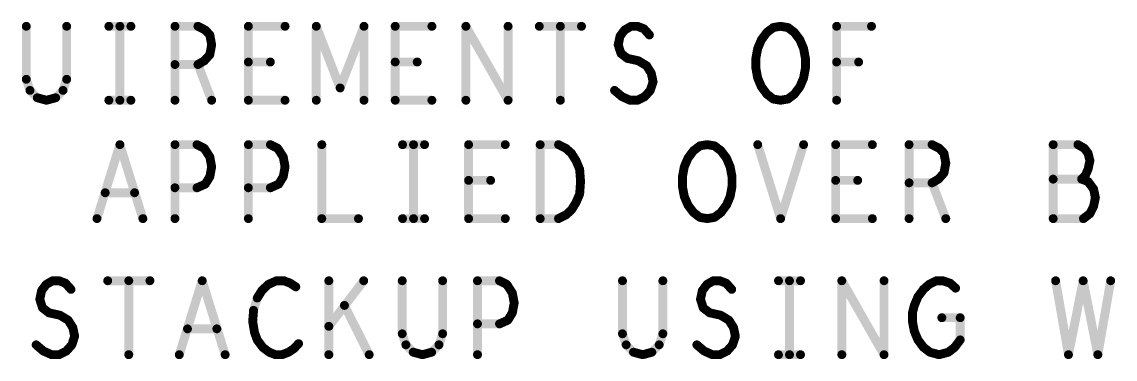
# Model space of a CAD drawing. Extents: x -14.2 to 19.9, y -5.2 to 16.9.
# Drawn here: x -6.177 to -4.33, y 13.299 to 13.869 of the extents above; entities that cross this region are included whole.
import ezdxf

# ---------------------------------------------------------------- set-up
doc = ezdxf.new("R2010")
doc.units = 0
doc.layers.get('0').update_dxf_attribs({"linetype": 'CONTINUOUS'})
doc.layers.add('FAB', color=2, linetype='CONTINUOUS')

# ---------------------------------------------------------------- blocks, each defined once
blk = doc.blocks.new('ROUND_105')
at = {"const_width": 0.0075}
blk.add_lwpolyline([(-0.00375, 0, 1), (0.00375, 0, 1)], format="xyb", close=True, dxfattribs=at)

msp = doc.modelspace()

# ---------------------------------------------------------------- linework, layer by layer
at = {"layer": 'FAB', "const_width": 0.015}
for points in [[(-6.1692, 13.8618), (-6.1692, 13.7722)], [(-6.101, 13.7722), (-6.101, 13.8618)], [(-6.0297, 13.8618), (-5.9925, 13.8618)], [(-6.0111, 13.8618), (-6.0111, 13.7368)], [(-5.9181, 13.7368), (-5.9181, 13.8618)], [(-5.9181, 13.8618), (-5.8793, 13.8618)], [(-5.8793, 13.8618), (-5.8669, 13.8555)], [(-5.7941, 13.7368), (-5.7941, 13.8618)], [(-5.7941, 13.8618), (-5.7321, 13.8618)], [(-5.6794, 13.7368), (-5.6794, 13.8618)], [(-5.6794, 13.8618), (-5.6391, 13.7576)], [(-5.6391, 13.7576), (-5.5988, 13.8618)], [(-5.5988, 13.8618), (-5.5988, 13.7368)], [(-5.5461, 13.7368), (-5.5461, 13.8618)], [(-5.5461, 13.8618), (-5.4841, 13.8618)], [(-5.4267, 13.7368), (-5.4267, 13.8618)], [(-5.4267, 13.8618), (-5.3554, 13.7368)], [(-5.3554, 13.7368), (-5.3554, 13.8618)], [(-5.3027, 13.8618), (-5.2314, 13.8618)], [(-5.2671, 13.8618), (-5.2671, 13.7368)], [(-5.1586, 13.8555), (-5.1477, 13.8618)], [(-5.1477, 13.8618), (-5.1369, 13.8618)], [(-5.1369, 13.8618), (-5.126, 13.8576)], [(-4.9075, 13.8597), (-4.8951, 13.8618)], [(-4.8951, 13.8618), (-4.8827, 13.8597)], [(-4.8005, 13.7368), (-4.8005, 13.8618)], [(-4.8005, 13.8618), (-4.7416, 13.8618)], [(-5.8669, 13.8555), (-5.8592, 13.8472)], [(-5.8592, 13.8472), (-5.8561, 13.8305)], [(-5.1694, 13.8305), (-5.1663, 13.8451)], [(-5.1663, 13.8451), (-5.1586, 13.8555)], [(-5.126, 13.8576), (-5.1167, 13.8472)], [(-4.9276, 13.8389), (-4.9183, 13.8514)], [(-4.9183, 13.8514), (-4.9075, 13.8597)], [(-4.8827, 13.8597), (-4.8718, 13.8514)], [(-4.8718, 13.8514), (-4.8625, 13.8389)], [(-5.8561, 13.8305), (-5.8592, 13.8139)], [(-5.1648, 13.816), (-5.1694, 13.8305)], [(-4.9369, 13.8076), (-4.9338, 13.8243)], [(-4.9338, 13.8243), (-4.9276, 13.8389)], [(-4.8625, 13.8389), (-4.8563, 13.8243)], [(-4.8563, 13.8243), (-4.8532, 13.8076)], [(-5.8592, 13.8139), (-5.8685, 13.8035)], [(-5.1539, 13.8076), (-5.1648, 13.816)], [(-5.1353, 13.8035), (-5.1539, 13.8076)], [(-4.9369, 13.791), (-4.9369, 13.8076)], [(-4.8532, 13.8076), (-4.8532, 13.791)], [(-5.8793, 13.7972), (-5.9181, 13.7972)], [(-5.8685, 13.8035), (-5.8793, 13.7972)], [(-5.8793, 13.7972), (-5.8561, 13.7368)], [(-5.7569, 13.8014), (-5.7941, 13.8014)], [(-5.5089, 13.8014), (-5.5461, 13.8014)], [(-5.1214, 13.7951), (-5.1353, 13.8035)], [(-5.1136, 13.7826), (-5.1214, 13.7951)], [(-4.9338, 13.7743), (-4.9369, 13.791)], [(-4.8532, 13.791), (-4.8563, 13.7743)], [(-4.7633, 13.8014), (-4.8005, 13.8014)], [(-6.1692, 13.7722), (-6.163, 13.7535)], [(-6.1072, 13.7535), (-6.101, 13.7722)], [(-5.1105, 13.7681), (-5.1136, 13.7826)], [(-4.9276, 13.7597), (-4.9338, 13.7743)], [(-4.8563, 13.7743), (-4.8625, 13.7597)], [(-6.163, 13.7535), (-6.1506, 13.741)], [(-6.1196, 13.741), (-6.1072, 13.7535)], [(-5.1756, 13.7535), (-5.1632, 13.743)], [(-5.1245, 13.743), (-5.1152, 13.7535)], [(-5.1152, 13.7535), (-5.1105, 13.7681)], [(-4.9183, 13.7472), (-4.9276, 13.7597)], [(-4.8625, 13.7597), (-4.8718, 13.7472)], [(-6.1506, 13.741), (-6.1351, 13.7368)], [(-6.1351, 13.7368), (-6.1196, 13.741)], [(-6.0297, 13.7368), (-5.9925, 13.7368)], [(-5.7321, 13.7368), (-5.7941, 13.7368)], [(-5.4841, 13.7368), (-5.5461, 13.7368)], [(-5.1632, 13.743), (-5.1493, 13.7368)], [(-5.1493, 13.7368), (-5.1369, 13.7368)], [(-5.1369, 13.7368), (-5.1245, 13.743)], [(-4.9075, 13.7389), (-4.9183, 13.7472)], [(-4.8951, 13.7368), (-4.9075, 13.7389)], [(-4.8827, 13.7389), (-4.8951, 13.7368)], [(-4.8718, 13.7472), (-4.8827, 13.7389)], [(-6.0498, 13.5368), (-6.0111, 13.6618)], [(-6.0111, 13.6618), (-5.9723, 13.5368)], [(-5.9181, 13.5368), (-5.9181, 13.6618)], [(-5.9181, 13.6618), (-5.8809, 13.6618)], [(-5.8809, 13.6618), (-5.8685, 13.6555)], [(-5.7941, 13.5368), (-5.7941, 13.6618)], [(-5.7941, 13.6618), (-5.7569, 13.6618)], [(-5.7569, 13.6618), (-5.7445, 13.6555)], [(-5.6701, 13.6618), (-5.6701, 13.5368)], [(-5.5337, 13.6618), (-5.4965, 13.6618)], [(-5.5151, 13.6618), (-5.5151, 13.5368)], [(-5.4221, 13.5368), (-5.4221, 13.6618)], [(-5.4221, 13.6618), (-5.3601, 13.6618)], [(-5.3012, 13.5368), (-5.3012, 13.6618)], [(-5.3012, 13.6618), (-5.2702, 13.6618)], [(-5.2702, 13.6618), (-5.2578, 13.6555)], [(-5.0423, 13.6514), (-5.0315, 13.6597)], [(-5.0315, 13.6597), (-5.0191, 13.6618)], [(-5.0191, 13.6618), (-5.0067, 13.6597)], [(-5.0067, 13.6597), (-4.9958, 13.6514)], [(-4.9338, 13.6618), (-4.8951, 13.5368)], [(-4.8951, 13.5368), (-4.8563, 13.6618)], [(-4.8021, 13.5368), (-4.8021, 13.6618)], [(-4.8021, 13.6618), (-4.7401, 13.6618)], [(-4.6781, 13.5368), (-4.6781, 13.6618)], [(-4.6781, 13.6618), (-4.6393, 13.6618)], [(-4.6393, 13.6618), (-4.6269, 13.6555)], [(-4.3929, 13.6618), (-4.4347, 13.6618)], [(-4.4347, 13.6618), (-4.4347, 13.5368)], [(-4.382, 13.6555), (-4.3929, 13.6618)], [(-5.8685, 13.6555), (-5.8592, 13.641)], [(-5.8592, 13.641), (-5.8561, 13.6243)], [(-5.7445, 13.6555), (-5.7352, 13.641)], [(-5.7352, 13.641), (-5.7321, 13.6243)], [(-5.2578, 13.6555), (-5.2485, 13.6472)], [(-5.2485, 13.6472), (-5.2407, 13.6347)], [(-5.0578, 13.6243), (-5.0516, 13.6389)], [(-5.0516, 13.6389), (-5.0423, 13.6514)], [(-4.9958, 13.6514), (-4.9865, 13.6389)], [(-4.9865, 13.6389), (-4.9803, 13.6243)], [(-4.6269, 13.6555), (-4.6192, 13.6472)], [(-4.6192, 13.6472), (-4.6161, 13.6305)], [(-4.3758, 13.6472), (-4.382, 13.6555)], [(-4.3727, 13.6347), (-4.3758, 13.6472)], [(-5.8561, 13.6243), (-5.8592, 13.6076)], [(-5.7321, 13.6243), (-5.7352, 13.6076)], [(-5.2407, 13.6347), (-5.2345, 13.6201)], [(-5.0609, 13.6076), (-5.0578, 13.6243)], [(-4.9803, 13.6243), (-4.9772, 13.6076)], [(-4.6161, 13.6305), (-4.6192, 13.6139)], [(-4.3758, 13.6201), (-4.3727, 13.6347)], [(-5.8592, 13.6076), (-5.8669, 13.5951)], [(-5.7352, 13.6076), (-5.7429, 13.5951)], [(-5.2345, 13.6201), (-5.233, 13.5993)], [(-5.0609, 13.591), (-5.0609, 13.6076)], [(-4.9772, 13.6076), (-4.9772, 13.591)], [(-4.6285, 13.6035), (-4.6393, 13.5972)], [(-4.6192, 13.6139), (-4.6285, 13.6035)], [(-4.3867, 13.6035), (-4.4347, 13.6035)], [(-4.3867, 13.6035), (-4.3805, 13.6097)], [(-4.3758, 13.5993), (-4.3867, 13.6035)], [(-4.3805, 13.6097), (-4.3758, 13.6201)], [(-5.8809, 13.5889), (-5.9181, 13.5889)], [(-5.8669, 13.5951), (-5.8809, 13.5889)], [(-5.7569, 13.5889), (-5.7941, 13.5889)], [(-5.7429, 13.5951), (-5.7569, 13.5889)], [(-5.3849, 13.6014), (-5.4221, 13.6014)], [(-5.233, 13.5993), (-5.2345, 13.5785)], [(-5.0578, 13.5743), (-5.0609, 13.591)], [(-4.9772, 13.591), (-4.9803, 13.5743)], [(-4.7649, 13.6014), (-4.8021, 13.6014)], [(-4.6393, 13.5972), (-4.6781, 13.5972)], [(-4.6393, 13.5972), (-4.6161, 13.5368)], [(-4.3665, 13.5868), (-4.3758, 13.5993)], [(-4.3634, 13.5722), (-4.3665, 13.5868)], [(-5.9863, 13.5805), (-6.0359, 13.5805)], [(-5.2345, 13.5785), (-5.2407, 13.5639)], [(-5.0516, 13.5597), (-5.0578, 13.5743)], [(-4.9803, 13.5743), (-4.9865, 13.5597)], [(-4.3665, 13.5576), (-4.3634, 13.5722)], [(-5.2485, 13.5514), (-5.2578, 13.543)], [(-5.2407, 13.5639), (-5.2485, 13.5514)], [(-5.0423, 13.5472), (-5.0516, 13.5597)], [(-5.0315, 13.5389), (-5.0423, 13.5472)], [(-4.9958, 13.5472), (-5.0067, 13.5389)], [(-4.9865, 13.5597), (-4.9958, 13.5472)], [(-4.3727, 13.5451), (-4.3665, 13.5576)], [(-5.6701, 13.5368), (-5.6081, 13.5368)], [(-5.5337, 13.5368), (-5.4965, 13.5368)], [(-5.3601, 13.5368), (-5.4221, 13.5368)], [(-5.2702, 13.5368), (-5.3012, 13.5368)], [(-5.2578, 13.543), (-5.2702, 13.5368)], [(-5.0191, 13.5368), (-5.0315, 13.5389)], [(-5.0067, 13.5389), (-5.0191, 13.5368)], [(-4.7401, 13.5368), (-4.8021, 13.5368)], [(-4.4347, 13.5368), (-4.3836, 13.5368)], [(-4.3836, 13.5368), (-4.3727, 13.5451)], [(-6.1433, 13.4151), (-6.1356, 13.4255)], [(-6.1356, 13.4255), (-6.1247, 13.4318)], [(-6.1247, 13.4318), (-6.1139, 13.4318)], [(-6.1139, 13.4318), (-6.103, 13.4276)], [(-6.103, 13.4276), (-6.0937, 13.4172)], [(-6.0317, 13.4318), (-5.9604, 13.4318)], [(-5.9961, 13.4318), (-5.9961, 13.3068)], [(-5.9108, 13.3068), (-5.8721, 13.4318)], [(-5.8721, 13.4318), (-5.8333, 13.3068)], [(-5.7605, 13.4255), (-5.7713, 13.4151)], [(-5.7465, 13.4318), (-5.7605, 13.4255)], [(-5.7341, 13.4318), (-5.7465, 13.4318)], [(-5.7233, 13.4276), (-5.7341, 13.4318)], [(-5.714, 13.4214), (-5.7233, 13.4276)], [(-5.6582, 13.3068), (-5.6582, 13.4318)], [(-5.5993, 13.4318), (-5.6582, 13.3547)], [(-5.5342, 13.4318), (-5.5342, 13.3422)], [(-5.466, 13.3422), (-5.466, 13.4318)], [(-5.4071, 13.3068), (-5.4071, 13.4318)], [(-5.4071, 13.4318), (-5.3699, 13.4318)], [(-5.3699, 13.4318), (-5.3575, 13.4255)], [(-5.3575, 13.4255), (-5.3482, 13.411)], [(-5.1622, 13.4318), (-5.1622, 13.3422)], [(-5.094, 13.3422), (-5.094, 13.4318)], [(-5.0273, 13.4151), (-5.0196, 13.4255)], [(-5.0196, 13.4255), (-5.0087, 13.4318)], [(-5.0087, 13.4318), (-4.9979, 13.4318)], [(-4.9979, 13.4318), (-4.987, 13.4276)], [(-4.987, 13.4276), (-4.9777, 13.4172)], [(-4.8987, 13.4318), (-4.8615, 13.4318)], [(-4.8801, 13.4318), (-4.8801, 13.3068)], [(-4.7917, 13.3068), (-4.7917, 13.4318)], [(-4.7917, 13.4318), (-4.7204, 13.3068)], [(-4.7204, 13.3068), (-4.7204, 13.4318)], [(-4.6538, 13.4172), (-4.6445, 13.4255)], [(-4.6445, 13.4255), (-4.6321, 13.4318)], [(-4.6321, 13.4318), (-4.6212, 13.4318)], [(-4.6212, 13.4318), (-4.6088, 13.4276)], [(-4.6088, 13.4276), (-4.5995, 13.4193)], [(-4.4306, 13.4318), (-4.4089, 13.3068)], [(-4.4089, 13.3068), (-4.3841, 13.4318)], [(-4.3841, 13.4318), (-4.3593, 13.3068)], [(-4.3593, 13.3068), (-4.3376, 13.4318)], [(-6.1464, 13.4005), (-6.1433, 13.4151)], [(-6.1418, 13.386), (-6.1464, 13.4005)], [(-5.7791, 13.4026), (-5.7853, 13.3818)], [(-5.7713, 13.4151), (-5.7791, 13.4026)], [(-5.3482, 13.411), (-5.3451, 13.3943)], [(-5.0304, 13.4005), (-5.0273, 13.4151)], [(-5.0258, 13.386), (-5.0304, 13.4005)], [(-4.6693, 13.3901), (-4.6631, 13.4047)], [(-4.6631, 13.4047), (-4.6538, 13.4172)], [(-6.1309, 13.3776), (-6.1418, 13.386)], [(-5.7853, 13.3818), (-5.7868, 13.363)], [(-5.59, 13.3068), (-5.6318, 13.3901)], [(-5.3451, 13.3943), (-5.3482, 13.3776)], [(-5.0149, 13.3776), (-5.0258, 13.386)], [(-4.6724, 13.3776), (-4.6693, 13.3901)], [(-6.1123, 13.3735), (-6.1309, 13.3776)], [(-6.0984, 13.3651), (-6.1123, 13.3735)], [(-6.0906, 13.3526), (-6.0984, 13.3651)], [(-5.7868, 13.363), (-5.7837, 13.3443)], [(-5.3559, 13.3651), (-5.3699, 13.3589)], [(-5.3482, 13.3776), (-5.3559, 13.3651)], [(-4.9963, 13.3735), (-5.0149, 13.3776)], [(-4.9824, 13.3651), (-4.9963, 13.3735)], [(-4.9746, 13.3526), (-4.9824, 13.3651)], [(-4.6724, 13.363), (-4.6724, 13.3776)], [(-4.6693, 13.3464), (-4.6724, 13.363)], [(-4.6228, 13.3693), (-4.5918, 13.3693)], [(-4.5918, 13.3693), (-4.5918, 13.3318)], [(-6.0875, 13.3381), (-6.0906, 13.3526)], [(-5.8473, 13.3505), (-5.8969, 13.3505)], [(-5.7837, 13.3443), (-5.7791, 13.3318)], [(-5.3699, 13.3589), (-5.4071, 13.3589)], [(-4.9715, 13.3381), (-4.9746, 13.3526)], [(-4.6631, 13.3318), (-4.6693, 13.3464)], [(-6.0922, 13.3235), (-6.0875, 13.3381)], [(-5.7791, 13.3318), (-5.7698, 13.3193)], [(-5.7171, 13.3172), (-5.7093, 13.3255)], [(-5.5342, 13.3422), (-5.528, 13.3235)], [(-5.4722, 13.3235), (-5.466, 13.3422)], [(-5.1622, 13.3422), (-5.156, 13.3235)], [(-5.1002, 13.3235), (-5.094, 13.3422)], [(-4.9762, 13.3235), (-4.9715, 13.3381)], [(-4.6538, 13.3193), (-4.6631, 13.3318)], [(-4.5918, 13.3318), (-4.6011, 13.3193)], [(-6.1526, 13.3235), (-6.1402, 13.313)], [(-6.1402, 13.313), (-6.1263, 13.3068)], [(-6.1263, 13.3068), (-6.1139, 13.3068)], [(-6.1139, 13.3068), (-6.1015, 13.313)], [(-6.1015, 13.313), (-6.0922, 13.3235)], [(-5.7698, 13.3193), (-5.7589, 13.311)], [(-5.7589, 13.311), (-5.7481, 13.3068)], [(-5.7481, 13.3068), (-5.7372, 13.3068)], [(-5.7372, 13.3068), (-5.7264, 13.311)], [(-5.7264, 13.311), (-5.7171, 13.3172)], [(-5.528, 13.3235), (-5.5156, 13.311)], [(-5.5156, 13.311), (-5.5001, 13.3068)], [(-5.5001, 13.3068), (-5.4846, 13.311)], [(-5.4846, 13.311), (-5.4722, 13.3235)], [(-5.156, 13.3235), (-5.1436, 13.311)], [(-5.1436, 13.311), (-5.1281, 13.3068)], [(-5.1281, 13.3068), (-5.1126, 13.311)], [(-5.1126, 13.311), (-5.1002, 13.3235)], [(-5.0366, 13.3235), (-5.0242, 13.313)], [(-5.0242, 13.313), (-5.0103, 13.3068)], [(-5.0103, 13.3068), (-4.9979, 13.3068)], [(-4.9979, 13.3068), (-4.9855, 13.313)], [(-4.9855, 13.313), (-4.9762, 13.3235)], [(-4.8987, 13.3068), (-4.8615, 13.3068)], [(-4.6429, 13.311), (-4.6538, 13.3193)], [(-4.6274, 13.3068), (-4.6429, 13.311)], [(-4.6119, 13.311), (-4.6274, 13.3068)], [(-4.6011, 13.3193), (-4.6119, 13.311)]]:
    msp.add_lwpolyline(points, dxfattribs=at)

# ---------------------------------------------------------------- block references
at = {"layer": 'FAB'}
for p in [(-6.1692, 13.8618), (-6.101, 13.8618), (-6.0297, 13.8618), (-6.0111, 13.8618), (-5.9925, 13.8618), (-5.9181, 13.8618), (-5.9181, 13.8618), (-5.8793, 13.8618), (-5.8793, 13.8618), (-5.7941, 13.8618), (-5.7941, 13.8618), (-5.7321, 13.8618), (-5.6794, 13.8618), (-5.6794, 13.8618), (-5.5988, 13.8618), (-5.5988, 13.8618), (-5.5461, 13.8618), (-5.5461, 13.8618), (-5.4841, 13.8618), (-5.4267, 13.8618), (-5.4267, 13.8618), (-5.3554, 13.8618), (-5.3027, 13.8618), (-5.2671, 13.8618), (-5.2314, 13.8618), (-5.1477, 13.8618), (-5.1477, 13.8618), (-5.1369, 13.8618), (-5.1369, 13.8618), (-4.8951, 13.8618), (-4.8951, 13.8618), (-4.8005, 13.8618), (-4.8005, 13.8618), (-4.7416, 13.8618), (-5.8669, 13.8555), (-5.8669, 13.8555), (-5.8592, 13.8472), (-5.8592, 13.8472), (-5.1663, 13.8451), (-5.1663, 13.8451), (-5.1586, 13.8555), (-5.1586, 13.8555), (-5.126, 13.8576), (-5.126, 13.8576), (-5.1167, 13.8472), (-4.9183, 13.8514), (-4.9183, 13.8514), (-4.9075, 13.8597), (-4.9075, 13.8597), (-4.8827, 13.8597), (-4.8827, 13.8597), (-4.8718, 13.8514), (-4.8718, 13.8514), (-5.8561, 13.8305), (-5.8561, 13.8305), (-5.1694, 13.8305), (-5.1694, 13.8305), (-4.9338, 13.8243), (-4.9338, 13.8243), (-4.9276, 13.8389), (-4.9276, 13.8389), (-4.8625, 13.8389), (-4.8625, 13.8389), (-4.8563, 13.8243), (-4.8563, 13.8243), (-5.8592, 13.8139), (-5.8592, 13.8139), (-5.1648, 13.816), (-5.1648, 13.816), (-5.1539, 13.8076), (-5.1539, 13.8076), (-4.9369, 13.8076), (-4.9369, 13.8076), (-4.8532, 13.8076), (-4.8532, 13.8076), (-5.9181, 13.7972), (-5.8793, 13.7972), (-5.8793, 13.7972), (-5.8793, 13.7972), (-5.8685, 13.8035), (-5.8685, 13.8035), (-5.7941, 13.8014), (-5.7569, 13.8014), (-5.5461, 13.8014), (-5.5089, 13.8014), (-5.1353, 13.8035), (-5.1353, 13.8035), (-5.1214, 13.7951), (-5.1214, 13.7951), (-4.9369, 13.791), (-4.9369, 13.791), (-4.8532, 13.791), (-4.8532, 13.791), (-4.8005, 13.8014), (-4.7633, 13.8014), (-6.1692, 13.7722), (-6.1692, 13.7722), (-6.101, 13.7722), (-6.101, 13.7722), (-5.1136, 13.7826), (-5.1136, 13.7826), (-4.9338, 13.7743), (-4.9338, 13.7743), (-4.8563, 13.7743), (-4.8563, 13.7743), (-6.163, 13.7535), (-6.163, 13.7535), (-6.1072, 13.7535), (-6.1072, 13.7535), (-5.6391, 13.7576), (-5.6391, 13.7576), (-5.1756, 13.7535), (-5.1152, 13.7535), (-5.1152, 13.7535), (-5.1105, 13.7681), (-5.1105, 13.7681), (-4.9276, 13.7597), (-4.9276, 13.7597), (-4.8625, 13.7597), (-4.8625, 13.7597), (-6.1506, 13.741), (-6.1506, 13.741), (-6.1351, 13.7368), (-6.1351, 13.7368), (-6.1196, 13.741), (-6.1196, 13.741), (-6.0297, 13.7368), (-6.0111, 13.7368), (-5.9925, 13.7368), (-5.9181, 13.7368), (-5.8561, 13.7368), (-5.7941, 13.7368), (-5.7941, 13.7368), (-5.7321, 13.7368), (-5.6794, 13.7368), (-5.5988, 13.7368), (-5.5461, 13.7368), (-5.5461, 13.7368), (-5.4841, 13.7368), (-5.4267, 13.7368), (-5.3554, 13.7368), (-5.3554, 13.7368), (-5.2671, 13.7368), (-5.1632, 13.743), (-5.1632, 13.743), (-5.1493, 13.7368), (-5.1493, 13.7368), (-5.1369, 13.7368), (-5.1369, 13.7368), (-5.1245, 13.743), (-5.1245, 13.743), (-4.9183, 13.7472), (-4.9183, 13.7472), (-4.9075, 13.7389), (-4.9075, 13.7389), (-4.8951, 13.7368), (-4.8951, 13.7368), (-4.8827, 13.7389), (-4.8827, 13.7389), (-4.8718, 13.7472), (-4.8718, 13.7472), (-4.8005, 13.7368), (-6.0111, 13.6618), (-6.0111, 13.6618), (-5.9181, 13.6618), (-5.9181, 13.6618), (-5.8809, 13.6618), (-5.8809, 13.6618), (-5.7941, 13.6618), (-5.7941, 13.6618), (-5.7569, 13.6618), (-5.7569, 13.6618), (-5.6701, 13.6618), (-5.5337, 13.6618), (-5.5151, 13.6618), (-5.4965, 13.6618), (-5.4221, 13.6618), (-5.4221, 13.6618), (-5.3601, 13.6618), (-5.3012, 13.6618), (-5.3012, 13.6618), (-5.2702, 13.6618), (-5.2702, 13.6618), (-5.0315, 13.6597), (-5.0315, 13.6597), (-5.0191, 13.6618), (-5.0191, 13.6618), (-5.0067, 13.6597), (-5.0067, 13.6597), (-4.9338, 13.6618), (-4.8563, 13.6618), (-4.8021, 13.6618), (-4.8021, 13.6618), (-4.7401, 13.6618), (-4.6781, 13.6618), (-4.6781, 13.6618), (-4.6393, 13.6618), (-4.6393, 13.6618), (-4.4347, 13.6618), (-4.4347, 13.6618), (-4.3929, 13.6618), (-4.3929, 13.6618), (-5.8685, 13.6555), (-5.8685, 13.6555), (-5.8592, 13.641), (-5.8592, 13.641), (-5.7445, 13.6555), (-5.7445, 13.6555), (-5.7352, 13.641), (-5.7352, 13.641), (-5.2578, 13.6555), (-5.2578, 13.6555), (-5.2485, 13.6472), (-5.2485, 13.6472), (-5.0516, 13.6389), (-5.0516, 13.6389), (-5.0423, 13.6514), (-5.0423, 13.6514), (-4.9958, 13.6514), (-4.9958, 13.6514), (-4.9865, 13.6389), (-4.9865, 13.6389), (-4.6269, 13.6555), (-4.6269, 13.6555), (-4.6192, 13.6472), (-4.6192, 13.6472), (-4.382, 13.6555), (-4.382, 13.6555), (-4.3758, 13.6472), (-4.3758, 13.6472), (-5.8561, 13.6243), (-5.8561, 13.6243), (-5.7321, 13.6243), (-5.7321, 13.6243), (-5.2407, 13.6347), (-5.2407, 13.6347), (-5.0578, 13.6243), (-5.0578, 13.6243), (-4.9803, 13.6243), (-4.9803, 13.6243), (-4.6161, 13.6305), (-4.6161, 13.6305), (-4.3727, 13.6347), (-4.3727, 13.6347), (-5.8592, 13.6076), (-5.8592, 13.6076), (-5.7352, 13.6076), (-5.7352, 13.6076), (-5.2345, 13.6201), (-5.2345, 13.6201), (-5.0609, 13.6076), (-5.0609, 13.6076), (-4.9772, 13.6076), (-4.9772, 13.6076), (-4.6285, 13.6035), (-4.6285, 13.6035), (-4.6192, 13.6139), (-4.6192, 13.6139), (-4.4347, 13.6035), (-4.3867, 13.6035), (-4.3867, 13.6035), (-4.3867, 13.6035), (-4.3805, 13.6097), (-4.3805, 13.6097), (-4.3758, 13.6201), (-4.3758, 13.6201), (-5.9181, 13.5889), (-5.8809, 13.5889), (-5.8809, 13.5889), (-5.8669, 13.5951), (-5.8669, 13.5951), (-5.7941, 13.5889), (-5.7569, 13.5889), (-5.7569, 13.5889), (-5.7429, 13.5951), (-5.7429, 13.5951), (-5.4221, 13.6014), (-5.3849, 13.6014), (-5.233, 13.5993), (-5.233, 13.5993), (-5.0609, 13.591), (-5.0609, 13.591), (-4.9772, 13.591), (-4.9772, 13.591), (-4.8021, 13.6014), (-4.7649, 13.6014), (-4.6781, 13.5972), (-4.6393, 13.5972), (-4.6393, 13.5972), (-4.6393, 13.5972), (-4.3758, 13.5993), (-4.3758, 13.5993), (-4.3665, 13.5868), (-4.3665, 13.5868), (-6.0359, 13.5805), (-5.9863, 13.5805), (-5.2345, 13.5785), (-5.2345, 13.5785), (-5.0578, 13.5743), (-5.0578, 13.5743), (-4.9803, 13.5743), (-4.9803, 13.5743), (-4.3634, 13.5722), (-4.3634, 13.5722), (-5.2485, 13.5514), (-5.2485, 13.5514), (-5.2407, 13.5639), (-5.2407, 13.5639), (-5.0516, 13.5597), (-5.0516, 13.5597), (-5.0423, 13.5472), (-5.0423, 13.5472), (-4.9958, 13.5472), (-4.9958, 13.5472), (-4.9865, 13.5597), (-4.9865, 13.5597), (-4.3665, 13.5576), (-4.3665, 13.5576), (-6.0498, 13.5368), (-5.9723, 13.5368), (-5.9181, 13.5368), (-5.7941, 13.5368), (-5.6701, 13.5368), (-5.6701, 13.5368), (-5.6081, 13.5368), (-5.5337, 13.5368), (-5.5151, 13.5368), (-5.4965, 13.5368), (-5.4221, 13.5368), (-5.4221, 13.5368), (-5.3601, 13.5368), (-5.3012, 13.5368), (-5.3012, 13.5368), (-5.2702, 13.5368), (-5.2702, 13.5368), (-5.2578, 13.543), (-5.2578, 13.543), (-5.0315, 13.5389), (-5.0315, 13.5389), (-5.0191, 13.5368), (-5.0191, 13.5368), (-5.0067, 13.5389), (-5.0067, 13.5389), (-4.8951, 13.5368), (-4.8951, 13.5368), (-4.8021, 13.5368), (-4.8021, 13.5368), (-4.7401, 13.5368), (-4.6781, 13.5368), (-4.6161, 13.5368), (-4.4347, 13.5368), (-4.4347, 13.5368), (-4.3836, 13.5368), (-4.3836, 13.5368), (-4.3727, 13.5451), (-4.3727, 13.5451), (-6.1356, 13.4255), (-6.1356, 13.4255), (-6.1247, 13.4318), (-6.1247, 13.4318), (-6.1139, 13.4318), (-6.1139, 13.4318), (-6.103, 13.4276), (-6.103, 13.4276), (-6.0317, 13.4318), (-5.9961, 13.4318), (-5.9604, 13.4318), (-5.8721, 13.4318), (-5.8721, 13.4318), (-5.7605, 13.4255), (-5.7605, 13.4255), (-5.7465, 13.4318), (-5.7465, 13.4318), (-5.7341, 13.4318), (-5.7341, 13.4318), (-5.7233, 13.4276), (-5.7233, 13.4276), (-5.714, 13.4214), (-5.6582, 13.4318), (-5.5993, 13.4318), (-5.5342, 13.4318), (-5.466, 13.4318), (-5.4071, 13.4318), (-5.4071, 13.4318), (-5.3699, 13.4318), (-5.3699, 13.4318), (-5.3575, 13.4255), (-5.3575, 13.4255), (-5.1622, 13.4318), (-5.094, 13.4318), (-5.0196, 13.4255), (-5.0196, 13.4255), (-5.0087, 13.4318), (-5.0087, 13.4318), (-4.9979, 13.4318), (-4.9979, 13.4318), (-4.987, 13.4276), (-4.987, 13.4276), (-4.8987, 13.4318), (-4.8801, 13.4318), (-4.8615, 13.4318), (-4.7917, 13.4318), (-4.7917, 13.4318), (-4.7204, 13.4318), (-4.6445, 13.4255), (-4.6445, 13.4255), (-4.6321, 13.4318), (-4.6321, 13.4318), (-4.6212, 13.4318), (-4.6212, 13.4318), (-4.6088, 13.4276), (-4.6088, 13.4276), (-4.5995, 13.4193), (-4.4306, 13.4318), (-4.3841, 13.4318), (-4.3841, 13.4318), (-4.3376, 13.4318), (-6.1464, 13.4005), (-6.1464, 13.4005), (-6.1433, 13.4151), (-6.1433, 13.4151), (-6.0937, 13.4172), (-5.7791, 13.4026), (-5.7791, 13.4026), (-5.7713, 13.4151), (-5.7713, 13.4151), (-5.3482, 13.411), (-5.3482, 13.411), (-5.0304, 13.4005), (-5.0304, 13.4005), (-5.0273, 13.4151), (-5.0273, 13.4151), (-4.9777, 13.4172), (-4.6631, 13.4047), (-4.6631, 13.4047), (-4.6538, 13.4172), (-4.6538, 13.4172), (-6.1418, 13.386), (-6.1418, 13.386), (-5.7853, 13.3818), (-5.7853, 13.3818), (-5.6318, 13.3901), (-5.3451, 13.3943), (-5.3451, 13.3943), (-5.0258, 13.386), (-5.0258, 13.386), (-4.6693, 13.3901), (-4.6693, 13.3901), (-6.1309, 13.3776), (-6.1309, 13.3776), (-6.1123, 13.3735), (-6.1123, 13.3735), (-6.0984, 13.3651), (-6.0984, 13.3651), (-5.7868, 13.363), (-5.7868, 13.363), (-5.3559, 13.3651), (-5.3559, 13.3651), (-5.3482, 13.3776), (-5.3482, 13.3776), (-5.0149, 13.3776), (-5.0149, 13.3776), (-4.9963, 13.3735), (-4.9963, 13.3735), (-4.9824, 13.3651), (-4.9824, 13.3651), (-4.6724, 13.3776), (-4.6724, 13.3776), (-4.6724, 13.363), (-4.6724, 13.363), (-4.6228, 13.3693), (-4.5918, 13.3693), (-4.5918, 13.3693), (-6.0906, 13.3526), (-6.0906, 13.3526), (-5.8969, 13.3505), (-5.8473, 13.3505), (-5.7837, 13.3443), (-5.7837, 13.3443), (-5.6582, 13.3547), (-5.4071, 13.3589), (-5.3699, 13.3589), (-5.3699, 13.3589), (-4.9746, 13.3526), (-4.9746, 13.3526), (-4.6693, 13.3464), (-4.6693, 13.3464), (-6.0875, 13.3381), (-6.0875, 13.3381), (-5.7791, 13.3318), (-5.7791, 13.3318), (-5.7093, 13.3255), (-5.5342, 13.3422), (-5.5342, 13.3422), (-5.466, 13.3422), (-5.466, 13.3422), (-5.1622, 13.3422), (-5.1622, 13.3422), (-5.094, 13.3422), (-5.094, 13.3422), (-4.9715, 13.3381), (-4.9715, 13.3381), (-4.6631, 13.3318), (-4.6631, 13.3318), (-4.5918, 13.3318), (-4.5918, 13.3318), (-6.1526, 13.3235), (-6.1402, 13.313), (-6.1402, 13.313), (-6.1263, 13.3068), (-6.1263, 13.3068), (-6.1139, 13.3068), (-6.1139, 13.3068), (-6.1015, 13.313), (-6.1015, 13.313), (-6.0922, 13.3235), (-6.0922, 13.3235), (-5.9961, 13.3068), (-5.9108, 13.3068), (-5.8333, 13.3068), (-5.7698, 13.3193), (-5.7698, 13.3193), (-5.7589, 13.311), (-5.7589, 13.311), (-5.7481, 13.3068), (-5.7481, 13.3068), (-5.7372, 13.3068), (-5.7372, 13.3068), (-5.7264, 13.311), (-5.7264, 13.311), (-5.7171, 13.3172), (-5.7171, 13.3172), (-5.6582, 13.3068), (-5.59, 13.3068), (-5.528, 13.3235), (-5.528, 13.3235), (-5.5156, 13.311), (-5.5156, 13.311), (-5.5001, 13.3068), (-5.5001, 13.3068), (-5.4846, 13.311), (-5.4846, 13.311), (-5.4722, 13.3235), (-5.4722, 13.3235), (-5.4071, 13.3068), (-5.156, 13.3235), (-5.156, 13.3235), (-5.1436, 13.311), (-5.1436, 13.311), (-5.1281, 13.3068), (-5.1281, 13.3068), (-5.1126, 13.311), (-5.1126, 13.311), (-5.1002, 13.3235), (-5.1002, 13.3235), (-5.0366, 13.3235), (-5.0242, 13.313), (-5.0242, 13.313), (-5.0103, 13.3068), (-5.0103, 13.3068), (-4.9979, 13.3068), (-4.9979, 13.3068), (-4.9855, 13.313), (-4.9855, 13.313), (-4.9762, 13.3235), (-4.9762, 13.3235), (-4.8987, 13.3068), (-4.8801, 13.3068), (-4.8615, 13.3068), (-4.7917, 13.3068), (-4.7204, 13.3068), (-4.7204, 13.3068), (-4.6538, 13.3193), (-4.6538, 13.3193), (-4.6429, 13.311), (-4.6429, 13.311), (-4.6274, 13.3068), (-4.6274, 13.3068), (-4.6119, 13.311), (-4.6119, 13.311), (-4.6011, 13.3193), (-4.6011, 13.3193), (-4.4089, 13.3068), (-4.4089, 13.3068), (-4.3593, 13.3068), (-4.3593, 13.3068)]:
    msp.add_blockref('ROUND_105', p, dxfattribs=at)

doc.saveas('drawing.dxf')
